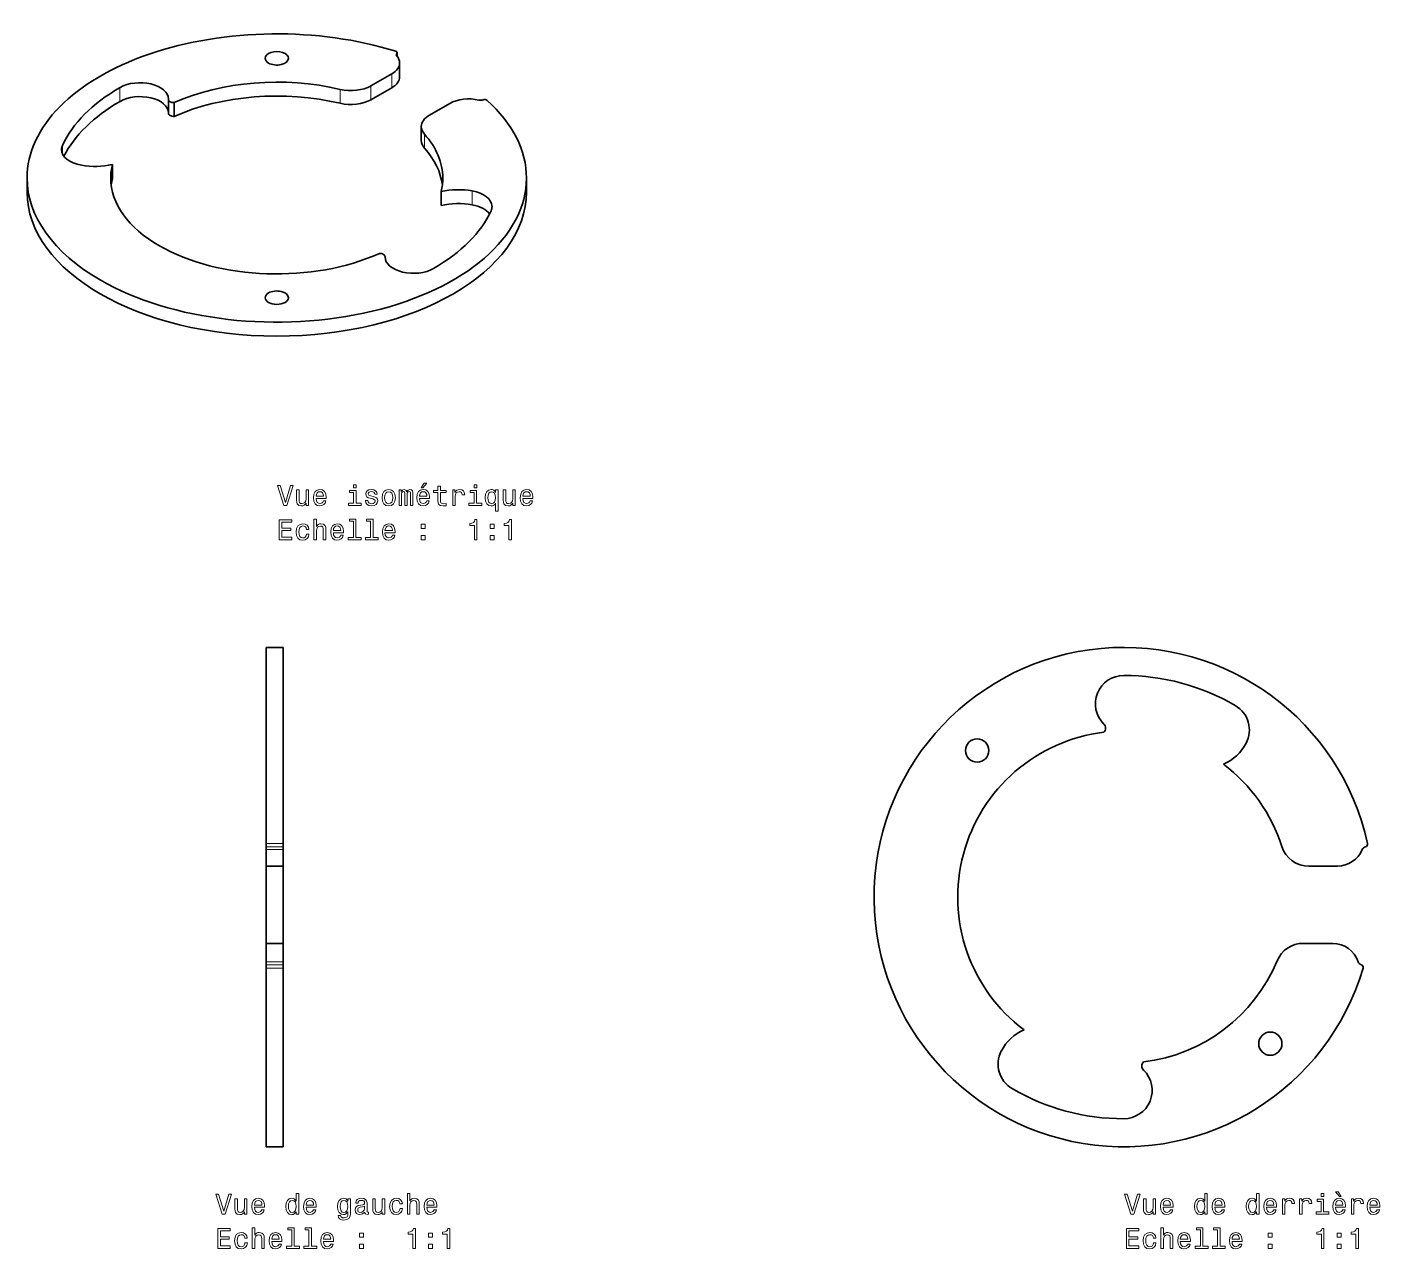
# Model space of a CAD drawing. Extents: x 503 to 938, y 320 to 574.
# Drawn here: x 700 to 938.4, y 358.5 to 573.8 of the extents above; entities that cross this region are included whole.
import ezdxf

# ---------------------------------------------------------------- set-up
doc = ezdxf.new("R2010")
doc.units = 0

msp = doc.modelspace()

# ---------------------------------------------------------------- linework, layer by layer
at = {"color": 7, "lineweight": 13, "ltscale": 0.011331}
msp.add_line((765.12, 569.15), (765.12, 568.7), dxfattribs=at)
at = {"color": 7, "lineweight": 35, "ltscale": 0.016797}
msp.add_line((765.19, 569.29), (765.19, 568.62), dxfattribs=at)
at = {"color": 7, "lineweight": 35, "ltscale": 0.061237}
for p, q in [((765.62, 565.04), (765.62, 567.49)), ((715, 549.6), (715, 547.15)), ((699.97, 544.76), (699.97, 547.21)), ((787.97, 544.76), (787.97, 547.21)), ((772.93, 544.82), (772.93, 542.37))]:
    msp.add_line(p, q, dxfattribs=at)
at = {"color": 7, "lineweight": 35, "ltscale": 0.105804}
for p, q in [((764.24, 565.57), (760.57, 563.45)), ((764.24, 563.12), (760.57, 561))]:
    msp.add_line(p, q, dxfattribs=at)
at = {"color": 7, "lineweight": 13, "ltscale": 0.061238}
for p, q in [((764.24, 565.57), (764.24, 563.12)), ((760.57, 563.45), (760.57, 561)), ((769.98, 552.49), (769.98, 554.94))]:
    msp.add_line(p, q, dxfattribs=at)
at = {"color": 7, "lineweight": 13, "ltscale": 0.061237}
for p, q in [((716.34, 560.71), (716.34, 563.16)), ((755.13, 562.83), (755.13, 560.38)), ((778.4, 542.5), (778.4, 544.95))]:
    msp.add_line(p, q, dxfattribs=at)
at = {"color": 7, "lineweight": 35, "ltscale": 0.061238}
for p, q in [((724.88, 561.07), (724.88, 558.63)), ((725.89, 560.5), (725.89, 558.05)), ((769.43, 553.82), (769.43, 556.27))]:
    msp.add_line(p, q, dxfattribs=at)
at = {"color": 7, "lineweight": 35, "ltscale": 0.102586}
msp.add_line((774.45, 560.36), (770.89, 558.31), dxfattribs=at)
at = {"color": 7, "lineweight": 13, "ltscale": 0.03683}
msp.add_line((706.2, 551.49), (706.2, 552.97), dxfattribs=at)
at = {"color": 7, "lineweight": 35, "ltscale": 0.001775}
msp.add_line((763.05, 533.35), (763.05, 533.28), dxfattribs=at)
at = {"color": 7, "lineweight": 13, "ltscale": 0.001518}
msp.add_line((763.05, 533.34), (763.05, 533.28), dxfattribs=at)
at = {"color": 7, "lineweight": 35}
for p, q in [((742.11, 429.95), (742.11, 464.5)), ((745.11, 429.95), (745.11, 464.5)), ((742.11, 376.5), (742.11, 407.97)), ((745.11, 376.5), (745.11, 407.97))]:
    msp.add_line(p, q, dxfattribs=at)
at = {"color": 7, "lineweight": 35, "ltscale": 0.075}
for p, q in [((742.11, 464.5), (745.11, 464.5)), ((745.11, 425.95), (742.11, 425.95)), ((745.11, 412.35), (742.11, 412.35)), ((742.11, 376.5), (745.11, 376.5))]:
    msp.add_line(p, q, dxfattribs=at)
at = {"color": 7, "lineweight": 13, "ltscale": 0.075}
for p, q in [((745.11, 429.95), (742.11, 429.95)), ((745.11, 429.35), (742.11, 429.35)), ((745.11, 428.87), (742.11, 428.87)), ((745.11, 409.11), (742.11, 409.11)), ((745.11, 408.59), (742.11, 408.59)), ((745.11, 407.97), (742.11, 407.97))]:
    msp.add_line(p, q, dxfattribs=at)
at = {"color": 7, "lineweight": 35, "ltscale": 0.014931}
for p, q in [((742.11, 429.35), (742.11, 429.95)), ((745.11, 429.35), (745.11, 429.95))]:
    msp.add_line(p, q, dxfattribs=at)
at = {"color": 7, "lineweight": 35, "ltscale": 0.012016}
for p, q in [((742.11, 428.87), (742.11, 429.35)), ((745.11, 428.87), (745.11, 429.35))]:
    msp.add_line(p, q, dxfattribs=at)
at = {"color": 7, "lineweight": 35, "ltscale": 0.072968}
for p, q in [((742.11, 425.95), (742.11, 428.87)), ((745.11, 425.95), (745.11, 428.87))]:
    msp.add_line(p, q, dxfattribs=at)
at = {"color": 7, "lineweight": 35, "ltscale": 0.196608}
msp.add_line((742.11, 420.5), (742.11, 428.36), dxfattribs=at)
at = {"color": 7, "lineweight": 35, "ltscale": 0.136268}
msp.add_line((745.11, 420.5), (745.11, 425.95), dxfattribs=at)
at = {"color": 7, "lineweight": 35, "ltscale": 0.125642}
msp.add_line((930.88, 425.95), (925.85, 425.95), dxfattribs=at)
at = {"color": 7, "lineweight": 35, "ltscale": 0.203751}
msp.add_line((742.11, 412.35), (742.11, 420.5), dxfattribs=at)
at = {"color": 7, "lineweight": 35, "ltscale": 0.203749}
msp.add_line((745.11, 412.35), (745.11, 420.5), dxfattribs=at)
at = {"color": 7, "lineweight": 35, "ltscale": 0.080959}
for p, q in [((742.11, 409.11), (742.11, 412.35)), ((745.11, 409.11), (745.11, 412.35))]:
    msp.add_line(p, q, dxfattribs=at)
at = {"color": 7, "lineweight": 35, "ltscale": 0.129584}
msp.add_line((930.04, 412.35), (924.86, 412.35), dxfattribs=at)
at = {"color": 7, "lineweight": 35, "ltscale": 0.013034}
for p, q in [((742.11, 408.59), (742.11, 409.11)), ((745.11, 408.59), (745.11, 409.11))]:
    msp.add_line(p, q, dxfattribs=at)
at = {"color": 7, "lineweight": 35, "ltscale": 0.015594}
for p, q in [((742.11, 407.97), (742.11, 408.59)), ((745.11, 407.97), (745.11, 408.59))]:
    msp.add_line(p, q, dxfattribs=at)
at = {"color": 7, "lineweight": 35, "ltscale": 0.132684}
msp.add_line((742.11, 381.44), (742.11, 386.74), dxfattribs=at)
at = {"color": 7, "lineweight": 13}
for points in [[(746.36, 493.03), (745.48, 490.05), (744.58, 493.03), (744.1, 493.03), (745.23, 489.53), (745.74, 489.53), (746.84, 493.03)], [(749.56, 492.24), (749.12, 492.24), (749.12, 490.67), (749.07, 490.31), (748.92, 490.05), (748.7, 489.89), (748.4, 489.83), (748.16, 489.88), (748.01, 490), (747.92, 490.2), (747.9, 490.5), (747.9, 492.24), (747.46, 492.24), (747.46, 490.46), (747.48, 490.1), (747.57, 489.8), (747.86, 489.53), (748.33, 489.43), (748.59, 489.47), (748.8, 489.56), (748.99, 489.71), (749.14, 489.94), (749.14, 489.53), (749.56, 489.53)], [(750.9, 490.75), (752.68, 490.75), (752.68, 490.96), (752.6, 491.54), (752.38, 491.97), (752.02, 492.24), (751.56, 492.33), (751.1, 492.23), (750.74, 491.95), (750.52, 491.49), (750.44, 490.88), (750.51, 490.26), (750.74, 489.81), (751.09, 489.53), (751.54, 489.43), (751.93, 489.5), (752.26, 489.67), (752.49, 489.94), (752.63, 490.3), (752.19, 490.3), (752.1, 490.1), (751.97, 489.95), (751.6, 489.83), (751.31, 489.89), (751.09, 490.06), (750.95, 490.35), (750.9, 490.74)], [(750.9, 491.13), (750.96, 491.47), (751.09, 491.73), (751.3, 491.89), (751.57, 491.94), (751.84, 491.89), (752.04, 491.73), (752.17, 491.47), (752.22, 491.13)], [(757.94, 489.9), (757.94, 492.14), (756.8, 492.14), (756.8, 491.77), (757.5, 491.77), (757.5, 489.9), (756.59, 489.9), (756.59, 489.53), (758.86, 489.53), (758.86, 489.9)], [(757.96, 493.15), (757.49, 493.15), (757.49, 492.64), (757.96, 492.64)], [(760.95, 491.11), (760.52, 491.21), (760.2, 491.32), (760.09, 491.56), (760.12, 491.73), (760.23, 491.85), (760.4, 491.92), (760.65, 491.95), (760.89, 491.92), (761.07, 491.83), (761.19, 491.7), (761.24, 491.51), (761.68, 491.51), (761.68, 491.52), (761.6, 491.85), (761.39, 492.11), (761.07, 492.27), (760.65, 492.33), (760.22, 492.27), (759.91, 492.1), (759.71, 491.86), (759.65, 491.54), (759.7, 491.24), (759.84, 491.03), (760.07, 490.88), (760.41, 490.77), (760.9, 490.65), (761.2, 490.53), (761.28, 490.42), (761.31, 490.27), (761.27, 490.09), (761.15, 489.95), (760.95, 489.86), (760.69, 489.82), (760.41, 489.86), (760.21, 489.96), (760.07, 490.13), (760.02, 490.37), (759.59, 490.37), (759.66, 489.97), (759.87, 489.67), (760.19, 489.5), (760.65, 489.43), (761.12, 489.5), (761.47, 489.67), (761.68, 489.96), (761.76, 490.32), (761.7, 490.64), (761.55, 490.86), (761.29, 491)], [(762.52, 490.88), (762.61, 490.26), (762.84, 489.81), (763.21, 489.53), (763.7, 489.43), (764.19, 489.53), (764.56, 489.8), (764.79, 490.26), (764.87, 490.88), (764.79, 491.49), (764.56, 491.95), (764.19, 492.23), (763.7, 492.33), (763.21, 492.23), (762.84, 491.95), (762.61, 491.49)], [(762.98, 490.88), (763.02, 491.34), (763.17, 491.67), (763.39, 491.87), (763.7, 491.94), (764, 491.87), (764.23, 491.67), (764.37, 491.34), (764.42, 490.88), (764.37, 490.42), (764.23, 490.09), (764, 489.89), (763.7, 489.82), (763.39, 489.89), (763.17, 490.09), (763.02, 490.42)], [(765.52, 489.53), (765.92, 489.53), (765.92, 491.34), (765.95, 491.61), (766.02, 491.81), (766.14, 491.92), (766.29, 491.97), (766.41, 491.93), (766.49, 491.83), (766.53, 491.66), (766.55, 491.43), (766.55, 489.53), (766.93, 489.53), (766.93, 491.34), (766.96, 491.61), (767.03, 491.8), (767.15, 491.92), (767.31, 491.97), (767.43, 491.93), (767.51, 491.83), (767.56, 491.43), (767.56, 489.53), (767.97, 489.53), (767.97, 491.4), (767.94, 491.79), (767.86, 492.08), (767.7, 492.27), (767.44, 492.33), (767.13, 492.23), (766.89, 491.94), (766.71, 492.23), (766.39, 492.33), (766.11, 492.23), (765.91, 491.95), (765.91, 492.24), (765.52, 492.24)], [(769.12, 490.75), (770.89, 490.75), (770.9, 490.96), (770.82, 491.54), (770.59, 491.97), (770.24, 492.24), (769.77, 492.33), (769.31, 492.23), (768.96, 491.95), (768.73, 491.49), (768.65, 490.88), (768.73, 490.26), (768.95, 489.81), (769.3, 489.53), (769.76, 489.43), (770.15, 489.5), (770.47, 489.67), (770.71, 489.94), (770.85, 490.3), (770.41, 490.3), (770.32, 490.1), (770.19, 489.95), (769.81, 489.83), (769.52, 489.89), (769.31, 490.06), (769.17, 490.35), (769.12, 490.74)], [(769.12, 491.13), (769.17, 491.47), (769.31, 491.73), (769.51, 491.89), (769.79, 491.94), (770.05, 491.89), (770.26, 491.73), (770.39, 491.47), (770.43, 491.13)], [(769.42, 492.6), (769.72, 492.6), (770.42, 493.46), (769.93, 493.46)], [(772.36, 491.77), (772.36, 490.41), (772.39, 489.97), (772.53, 489.67), (772.81, 489.49), (773.29, 489.43), (773.82, 489.46), (773.82, 489.84), (773.43, 489.81), (773.09, 489.85), (772.9, 489.98), (772.82, 490.19), (772.8, 490.49), (772.8, 491.77), (773.82, 491.77), (773.82, 492.14), (772.8, 492.14), (772.8, 492.94), (772.36, 492.94), (772.36, 492.14), (771.59, 492.14), (771.59, 491.77)], [(774.97, 489.53), (775.41, 489.53), (775.41, 491.08), (775.46, 491.45), (775.59, 491.72), (775.81, 491.88), (776.11, 491.93), (776.33, 491.9), (776.5, 491.8), (776.6, 491.63), (776.64, 491.39), (777.08, 491.39), (777.02, 491.8), (776.86, 492.09), (776.58, 492.27), (776.2, 492.33), (775.94, 492.29), (775.72, 492.19), (775.53, 492.02), (775.37, 491.79), (775.37, 492.24), (774.97, 492.24)], [(779.19, 489.9), (779.19, 492.14), (778.05, 492.14), (778.05, 491.77), (778.75, 491.77), (778.75, 489.9), (777.84, 489.9), (777.84, 489.53), (780.11, 489.53), (780.11, 489.9)], [(779.21, 493.15), (778.74, 493.15), (778.74, 492.64), (779.21, 492.64)], [(782.54, 491.82), (782.38, 492.04), (782.2, 492.21), (782, 492.3), (781.76, 492.33), (781.33, 492.23), (781, 491.95), (780.78, 491.49), (780.71, 490.88), (780.78, 490.27), (781, 489.81), (781.33, 489.53), (781.76, 489.43), (782, 489.46), (782.2, 489.55), (782.37, 489.7), (782.54, 489.94), (782.54, 488.48), (782.98, 488.48), (782.98, 492.24), (782.54, 492.24)], [(781.16, 490.88), (781.2, 491.33), (781.35, 491.66), (781.56, 491.86), (781.84, 491.93), (782.13, 491.86), (782.35, 491.67), (782.48, 491.34), (782.53, 490.88), (782.48, 490.42), (782.35, 490.1), (782.13, 489.9), (781.84, 489.83), (781.56, 489.9), (781.35, 490.1), (781.2, 490.43)], [(786, 492.24), (785.55, 492.24), (785.55, 490.67), (785.5, 490.31), (785.36, 490.05), (785.13, 489.89), (784.83, 489.83), (784.59, 489.88), (784.44, 490), (784.36, 490.2), (784.34, 490.5), (784.34, 492.24), (783.89, 492.24), (783.89, 490.46), (783.91, 490.1), (784, 489.8), (784.3, 489.53), (784.77, 489.43), (785.02, 489.47), (785.23, 489.56), (785.42, 489.71), (785.57, 489.94), (785.57, 489.53), (786, 489.53)], [(787.33, 490.75), (789.11, 490.75), (789.11, 490.96), (789.03, 491.54), (788.81, 491.97), (788.46, 492.24), (787.99, 492.33), (787.53, 492.23), (787.18, 491.95), (786.95, 491.49), (786.87, 490.88), (786.94, 490.26), (787.17, 489.81), (787.52, 489.53), (787.97, 489.43), (788.37, 489.5), (788.69, 489.67), (788.93, 489.94), (789.06, 490.3), (788.62, 490.3), (788.53, 490.1), (788.4, 489.95), (788.03, 489.83), (787.74, 489.89), (787.52, 490.06), (787.38, 490.35), (787.33, 490.74)], [(787.33, 491.13), (787.39, 491.47), (787.52, 491.73), (787.73, 491.89), (788, 491.94), (788.27, 491.89), (788.48, 491.73), (788.6, 491.47), (788.65, 491.13)], [(744.42, 483.48), (746.64, 483.48), (746.64, 483.9), (744.89, 483.9), (744.89, 485.09), (746.45, 485.09), (746.45, 485.51), (744.89, 485.51), (744.89, 486.56), (746.6, 486.56), (746.6, 486.98), (744.42, 486.98)], [(750.51, 483.48), (750.96, 483.48), (750.96, 485.04), (751, 485.4), (751.15, 485.66), (751.37, 485.83), (751.68, 485.89), (751.92, 485.84), (752.07, 485.7), (752.15, 485.47), (752.17, 485.17), (752.17, 483.48), (752.61, 483.48), (752.61, 485.26), (752.59, 485.62), (752.5, 485.92), (752.21, 486.19), (751.74, 486.28), (751.49, 486.25), (751.27, 486.15), (751.09, 486), (750.96, 485.8), (750.96, 487.1), (750.51, 487.1)], [(757.47, 486.73), (757.47, 483.85), (756.55, 483.85), (756.55, 483.48), (758.82, 483.48), (758.82, 483.85), (757.91, 483.85), (757.91, 487.1), (756.77, 487.1), (756.77, 486.73)], [(760.5, 486.73), (760.5, 483.85), (759.59, 483.85), (759.59, 483.48), (761.85, 483.48), (761.85, 483.85), (760.95, 483.85), (760.95, 487.1), (759.81, 487.1), (759.81, 486.73)], [(778.79, 483.48), (779.25, 483.48), (779.25, 487.01), (778.9, 487.01), (778.81, 486.7), (778.63, 486.49), (778.36, 486.37), (777.97, 486.33), (777.97, 485.97), (778.79, 485.97)], [(784.86, 483.48), (785.32, 483.48), (785.32, 487.01), (784.98, 487.01), (784.89, 486.7), (784.7, 486.49), (784.43, 486.37), (784.04, 486.33), (784.04, 485.97), (784.86, 485.97)], [(749.2, 485.29), (749.64, 485.29), (749.55, 485.69), (749.33, 486.01), (748.99, 486.21), (748.55, 486.28), (748.07, 486.18), (747.7, 485.9), (747.47, 485.44), (747.39, 484.83), (747.47, 484.22), (747.69, 483.76), (748.05, 483.48), (748.54, 483.38), (748.97, 483.46), (749.31, 483.67), (749.54, 484), (749.64, 484.45), (749.22, 484.45), (749.14, 484.17), (749, 483.95), (748.8, 483.82), (748.55, 483.78), (748.25, 483.85), (748.03, 484.05), (747.89, 484.38), (747.84, 484.84), (747.89, 485.3), (748.03, 485.62), (748.26, 485.83), (748.55, 485.9), (748.82, 485.85), (749.01, 485.73), (749.14, 485.54)], [(753.94, 484.71), (755.71, 484.71), (755.72, 484.91), (755.64, 485.49), (755.41, 485.93), (755.06, 486.19), (754.59, 486.28), (754.13, 486.18), (753.78, 485.9), (753.55, 485.44), (753.47, 484.84), (753.55, 484.22), (753.77, 483.76), (754.12, 483.48), (754.58, 483.38), (754.97, 483.45), (755.29, 483.62), (755.53, 483.89), (755.67, 484.26), (755.23, 484.26), (755.14, 484.06), (755.01, 483.9), (754.63, 483.78), (754.34, 483.84), (754.13, 484.02), (753.99, 484.3), (753.94, 484.69)], [(753.94, 485.08), (753.99, 485.43), (754.13, 485.68), (754.33, 485.84), (754.61, 485.9), (754.87, 485.84), (755.08, 485.68), (755.21, 485.43), (755.25, 485.08)], [(763.04, 484.71), (764.82, 484.71), (764.82, 484.91), (764.74, 485.49), (764.52, 485.93), (764.17, 486.19), (763.7, 486.28), (763.24, 486.18), (762.89, 485.9), (762.66, 485.44), (762.58, 484.84), (762.66, 484.22), (762.88, 483.76), (763.23, 483.48), (763.68, 483.38), (764.08, 483.45), (764.4, 483.62), (764.64, 483.89), (764.77, 484.26), (764.34, 484.26), (764.24, 484.06), (764.11, 483.9), (763.74, 483.78), (763.45, 483.84), (763.24, 484.02), (763.09, 484.3), (763.04, 484.69)], [(763.04, 485.08), (763.1, 485.43), (763.24, 485.68), (763.44, 485.84), (763.71, 485.9), (763.98, 485.84), (764.19, 485.68), (764.31, 485.43), (764.36, 485.08)], [(769.42, 485.44), (770.12, 485.44), (770.12, 486.19), (769.42, 486.19)], [(769.42, 483.48), (770.12, 483.48), (770.12, 484.23), (769.42, 484.23)], [(781.57, 485.44), (782.26, 485.44), (782.26, 486.19), (781.57, 486.19)], [(781.57, 483.48), (782.26, 483.48), (782.26, 484.23), (781.57, 484.23)], [(735.5, 368.15), (734.62, 365.17), (733.72, 368.15), (733.24, 368.15), (734.37, 364.64), (734.88, 364.64), (735.98, 368.15)], [(738.7, 367.35), (738.26, 367.35), (738.26, 365.79), (738.21, 365.43), (738.06, 365.16), (737.84, 365), (737.54, 364.95), (737.3, 364.99), (737.15, 365.11), (737.07, 365.32), (737.05, 365.61), (737.05, 367.35), (736.6, 367.35), (736.6, 365.57), (736.62, 365.21), (736.71, 364.92), (737.01, 364.64), (737.47, 364.55), (737.73, 364.58), (737.94, 364.67), (738.13, 364.83), (738.28, 365.06), (738.28, 364.64), (738.7, 364.64)], [(740.04, 365.87), (741.82, 365.87), (741.82, 366.08), (741.74, 366.66), (741.52, 367.09), (741.17, 367.35), (740.7, 367.45), (740.24, 367.35), (739.88, 367.06), (739.66, 366.61), (739.58, 366), (739.65, 365.38), (739.88, 364.93), (740.23, 364.64), (740.68, 364.55), (741.08, 364.61), (741.4, 364.78), (741.63, 365.06), (741.77, 365.42), (741.33, 365.42), (741.24, 365.22), (741.11, 365.07), (740.74, 364.95), (740.45, 365), (740.23, 365.18), (740.09, 365.47), (740.04, 365.85)], [(747.39, 365.06), (747.39, 364.64), (747.83, 364.64), (747.83, 368.26), (747.39, 368.26), (747.39, 366.94), (747.06, 367.32), (746.85, 367.41), (746.61, 367.45), (746.18, 367.35), (745.85, 367.06), (745.63, 366.61), (745.56, 366), (745.63, 365.39), (745.85, 364.93), (746.18, 364.64), (746.61, 364.55), (746.85, 364.58), (747.06, 364.67)], [(749.15, 365.87), (750.92, 365.87), (750.93, 366.08), (750.85, 366.66), (750.63, 367.09), (750.27, 367.35), (749.8, 367.45), (749.35, 367.35), (748.99, 367.06), (748.77, 366.61), (748.69, 366), (748.76, 365.38), (748.99, 364.93), (749.34, 364.64), (749.79, 364.55), (750.18, 364.61), (750.51, 364.78), (750.74, 365.06), (750.88, 365.42), (750.44, 365.42), (750.35, 365.22), (750.22, 365.07), (749.85, 364.95), (749.56, 365), (749.34, 365.18), (749.2, 365.47), (749.15, 365.85)], [(756.94, 364.76), (756.94, 367.35), (756.52, 367.35), (756.52, 366.91), (756.17, 367.31), (755.96, 367.41), (755.72, 367.45), (755.29, 367.35), (754.96, 367.06), (754.74, 366.61), (754.67, 366), (754.74, 365.38), (754.96, 364.93), (755.29, 364.64), (755.72, 364.55), (755.96, 364.58), (756.16, 364.67), (756.52, 365.06), (756.52, 364.67), (756.48, 364.37), (756.37, 364.15), (756.15, 364.03), (755.84, 363.98), (755.56, 364.01), (755.36, 364.09), (755.25, 364.22), (755.21, 364.4), (754.78, 364.4), (754.78, 364.38), (754.85, 364.05), (755.05, 363.81), (755.37, 363.65), (755.81, 363.6), (756.34, 363.68), (756.68, 363.89), (756.88, 364.26)], [(759.48, 365), (759.48, 364.98), (759.5, 364.81), (759.58, 364.69), (759.9, 364.59), (760.14, 364.63), (760.14, 364.98), (760.04, 364.96), (759.9, 365.03), (759.87, 365.23), (759.87, 366.63), (759.81, 366.99), (759.63, 367.24), (759.33, 367.39), (758.89, 367.45), (758.47, 367.39), (758.16, 367.22), (757.96, 366.95), (757.89, 366.6), (757.89, 366.56), (758.29, 366.56), (758.33, 366.78), (758.44, 366.93), (758.62, 367.02), (758.88, 367.05), (759.12, 367.03), (759.3, 366.95), (759.41, 366.82), (759.44, 366.64), (759.42, 366.43), (759.34, 366.32), (759.14, 366.27), (758.76, 366.23), (758.33, 366.14), (758.02, 365.98), (757.84, 365.73), (757.78, 365.35), (757.83, 365.02), (757.99, 364.77), (758.24, 364.62), (758.59, 364.56), (759.06, 364.67)], [(762.99, 367.35), (762.55, 367.35), (762.55, 365.79), (762.5, 365.43), (762.35, 365.16), (762.13, 365), (761.83, 364.95), (761.59, 364.99), (761.44, 365.11), (761.35, 365.32), (761.33, 365.61), (761.33, 367.35), (760.89, 367.35), (760.89, 365.57), (760.91, 365.21), (761, 364.92), (761.29, 364.64), (761.76, 364.55), (762.01, 364.58), (762.23, 364.67), (762.42, 364.83), (762.57, 365.06), (762.57, 364.64), (762.99, 364.64)], [(765.67, 366.45), (766.1, 366.45), (766.01, 366.86), (765.8, 367.18), (765.46, 367.37), (765.02, 367.45), (764.54, 367.35), (764.17, 367.06), (763.94, 366.61), (763.86, 365.99), (763.93, 365.38), (764.16, 364.93), (764.52, 364.64), (765.01, 364.55), (765.44, 364.62), (765.78, 364.84), (766.01, 365.17), (766.11, 365.61), (765.69, 365.61), (765.61, 365.33), (765.47, 365.12), (765.27, 364.99), (765.02, 364.95), (764.71, 365.01), (764.49, 365.21), (764.35, 365.54), (764.31, 366.01), (764.35, 366.46), (764.5, 366.79), (764.72, 366.99), (765.02, 367.06), (765.28, 367.01), (765.48, 366.9), (765.61, 366.71)], [(766.98, 364.64), (767.42, 364.64), (767.42, 366.21), (767.47, 366.56), (767.61, 366.83), (767.84, 366.99), (768.14, 367.05), (768.38, 367), (768.54, 366.86), (768.61, 366.64), (768.64, 366.33), (768.64, 364.64), (769.08, 364.64), (769.08, 366.42), (769.06, 366.78), (768.97, 367.08), (768.67, 367.35), (768.21, 367.45), (767.96, 367.41), (767.74, 367.32), (767.56, 367.16), (767.42, 366.96), (767.42, 368.26), (766.98, 368.26)], [(770.4, 365.87), (772.18, 365.87), (772.18, 366.08), (772.1, 366.66), (771.88, 367.09), (771.53, 367.35), (771.06, 367.45), (770.6, 367.35), (770.25, 367.06), (770.02, 366.61), (769.94, 366), (770.01, 365.38), (770.24, 364.93), (770.59, 364.64), (771.04, 364.55), (771.44, 364.61), (771.76, 364.78), (772, 365.06), (772.13, 365.42), (771.69, 365.42), (771.6, 365.22), (771.47, 365.07), (771.1, 364.95), (770.81, 365), (770.59, 365.18), (770.45, 365.47), (770.4, 365.85)], [(895.62, 368.15), (894.74, 365.17), (893.84, 368.15), (893.36, 368.15), (894.49, 364.64), (894.99, 364.64), (896.1, 368.15)], [(898.82, 367.35), (898.38, 367.35), (898.38, 365.79), (898.32, 365.43), (898.18, 365.16), (897.95, 365), (897.65, 364.95), (897.42, 364.99), (897.27, 365.11), (897.18, 365.32), (897.16, 365.61), (897.16, 367.35), (896.72, 367.35), (896.72, 365.57), (896.73, 365.21), (896.83, 364.92), (897.12, 364.64), (897.59, 364.55), (897.84, 364.58), (898.06, 364.67), (898.24, 364.83), (898.4, 365.06), (898.4, 364.64), (898.82, 364.64)], [(900.16, 365.87), (901.93, 365.87), (901.94, 366.08), (901.85, 366.66), (901.63, 367.09), (901.28, 367.35), (900.81, 367.45), (900.35, 367.35), (900, 367.06), (899.77, 366.61), (899.69, 366), (899.77, 365.38), (899.99, 364.93), (900.34, 364.64), (900.8, 364.55), (901.19, 364.61), (901.51, 364.78), (901.75, 365.06), (901.89, 365.42), (901.45, 365.42), (901.36, 365.22), (901.22, 365.07), (900.85, 364.95), (900.56, 365), (900.35, 365.18), (900.21, 365.47), (900.16, 365.85)], [(907.5, 365.06), (907.5, 364.64), (907.95, 364.64), (907.95, 368.26), (907.51, 368.26), (907.51, 366.94), (907.17, 367.32), (906.96, 367.41), (906.73, 367.45), (906.3, 367.35), (905.97, 367.06), (905.75, 366.61), (905.67, 366), (905.75, 365.39), (905.97, 364.93), (906.3, 364.64), (906.73, 364.55), (906.96, 364.58), (907.18, 364.67)], [(909.26, 365.87), (911.04, 365.87), (911.04, 366.08), (910.96, 366.66), (910.74, 367.09), (910.39, 367.35), (909.92, 367.45), (909.46, 367.35), (909.11, 367.06), (908.88, 366.61), (908.8, 366), (908.88, 365.38), (909.1, 364.93), (909.45, 364.64), (909.9, 364.55), (910.3, 364.61), (910.62, 364.78), (910.86, 365.06), (910.99, 365.42), (910.55, 365.42), (910.46, 365.22), (910.33, 365.07), (909.96, 364.95), (909.67, 365), (909.45, 365.18), (909.31, 365.47), (909.26, 365.85)], [(916.61, 365.06), (916.61, 364.64), (917.06, 364.64), (917.06, 368.26), (916.62, 368.26), (916.62, 366.94), (916.28, 367.32), (916.07, 367.41), (915.83, 367.45), (915.41, 367.35), (915.07, 367.06), (914.86, 366.61), (914.78, 366), (914.86, 365.39), (915.07, 364.93), (915.41, 364.64), (915.83, 364.55), (916.07, 364.58), (916.28, 364.67)], [(918.37, 365.87), (920.15, 365.87), (920.15, 366.08), (920.07, 366.66), (919.85, 367.09), (919.5, 367.35), (919.03, 367.45), (918.57, 367.35), (918.22, 367.06), (917.99, 366.61), (917.91, 366), (917.98, 365.38), (918.21, 364.93), (918.56, 364.64), (919.01, 364.55), (919.41, 364.61), (919.73, 364.78), (919.97, 365.06), (920.1, 365.42), (919.66, 365.42), (919.57, 365.22), (919.44, 365.07), (919.07, 364.95), (918.78, 365), (918.56, 365.18), (918.42, 365.47), (918.37, 365.85)], [(921.19, 364.64), (921.63, 364.64), (921.63, 366.19), (921.67, 366.56), (921.81, 366.83), (922.03, 366.99), (922.33, 367.05), (922.55, 367.01), (922.72, 366.91), (922.82, 366.74), (922.85, 366.51), (923.3, 366.51), (923.24, 366.92), (923.08, 367.21), (922.8, 367.39), (922.42, 367.45), (922.16, 367.41), (921.94, 367.31), (921.75, 367.13), (921.59, 366.9), (921.59, 367.35), (921.19, 367.35)], [(924.22, 364.64), (924.67, 364.64), (924.67, 366.19), (924.71, 366.56), (924.85, 366.83), (925.07, 366.99), (925.37, 367.05), (925.59, 367.01), (925.75, 366.91), (925.86, 366.74), (925.89, 366.51), (926.34, 366.51), (926.28, 366.92), (926.11, 367.21), (925.84, 367.39), (925.46, 367.45), (925.2, 367.41), (924.98, 367.31), (924.78, 367.13), (924.62, 366.9), (924.62, 367.35), (924.22, 367.35)], [(928.45, 365.02), (928.45, 367.26), (927.31, 367.26), (927.31, 366.88), (928, 366.88), (928, 365.02), (927.1, 365.02), (927.1, 364.64), (929.37, 364.64), (929.37, 365.02)], [(928.46, 368.26), (927.99, 368.26), (927.99, 367.76), (928.46, 367.76)], [(930.52, 365.87), (932.29, 365.87), (932.3, 366.08), (932.22, 366.66), (931.99, 367.09), (931.64, 367.35), (931.17, 367.45), (930.71, 367.35), (930.36, 367.06), (930.13, 366.61), (930.05, 366), (930.13, 365.38), (930.35, 364.93), (930.7, 364.64), (931.16, 364.55), (931.55, 364.61), (931.87, 364.78), (932.11, 365.06), (932.25, 365.42), (931.81, 365.42), (931.72, 365.22), (931.58, 365.07), (931.21, 364.95), (930.92, 365), (930.71, 365.18), (930.57, 365.47), (930.52, 365.85)], [(931.53, 367.72), (931.02, 368.58), (930.53, 368.58), (931.23, 367.72)], [(933.33, 364.64), (933.77, 364.64), (933.77, 366.19), (933.82, 366.56), (933.95, 366.83), (934.18, 366.99), (934.47, 367.05), (934.7, 367.01), (934.86, 366.91), (934.96, 366.74), (935, 366.51), (935.45, 366.51), (935.39, 366.92), (935.22, 367.21), (934.94, 367.39), (934.57, 367.45), (934.31, 367.41), (934.09, 367.31), (933.89, 367.13), (933.73, 366.9), (933.73, 367.35), (933.33, 367.35)], [(936.59, 365.87), (938.36, 365.87), (938.37, 366.08), (938.29, 366.66), (938.07, 367.09), (937.71, 367.35), (937.24, 367.45), (936.78, 367.35), (936.43, 367.06), (936.2, 366.61), (936.12, 366), (936.2, 365.38), (936.43, 364.93), (936.77, 364.64), (937.23, 364.55), (937.62, 364.61), (937.94, 364.78), (938.18, 365.06), (938.32, 365.42), (937.88, 365.42), (937.79, 365.22), (937.66, 365.07), (937.28, 364.95), (937, 365), (936.78, 365.18), (936.64, 365.47), (936.59, 365.85)], [(740.04, 366.24), (740.1, 366.59), (740.23, 366.85), (740.44, 367), (740.71, 367.06), (740.98, 367), (741.19, 366.85), (741.31, 366.59), (741.36, 366.24)], [(746.69, 367.05), (746.98, 366.98), (747.2, 366.78), (747.33, 366.45), (747.38, 366), (747.33, 365.54), (747.2, 365.21), (746.98, 365.01), (746.69, 364.95), (746.41, 365.01), (746.2, 365.21), (746.06, 365.55), (746.01, 366), (746.06, 366.45), (746.2, 366.78), (746.41, 366.98)], [(749.15, 366.24), (749.2, 366.59), (749.34, 366.85), (749.55, 367), (749.82, 367.06), (750.09, 367), (750.29, 366.85), (750.42, 366.59), (750.47, 366.24)], [(755.13, 366), (755.17, 366.45), (755.31, 366.78), (755.52, 366.98), (755.8, 367.05), (756.1, 366.98), (756.32, 366.78), (756.46, 366.45), (756.51, 366), (756.46, 365.54), (756.32, 365.21), (756.1, 365.01), (755.8, 364.95), (755.52, 365.01), (755.31, 365.21), (755.17, 365.55)], [(759.43, 365.59), (759.37, 365.33), (759.21, 365.13), (758.96, 365), (758.67, 364.95), (758.47, 364.98), (758.34, 365.06), (758.25, 365.2), (758.23, 365.39), (758.25, 365.57), (758.33, 365.7), (758.65, 365.84), (759.06, 365.9), (759.43, 366.02)], [(770.4, 366.24), (770.46, 366.59), (770.59, 366.85), (770.8, 367), (771.07, 367.06), (771.34, 367), (771.55, 366.85), (771.67, 366.59), (771.72, 366.24)], [(900.16, 366.24), (900.21, 366.59), (900.35, 366.85), (900.55, 367), (900.83, 367.06), (901.09, 367), (901.3, 366.85), (901.43, 366.59), (901.47, 366.24)], [(906.8, 367.05), (907.09, 366.98), (907.32, 366.78), (907.45, 366.45), (907.5, 366), (907.45, 365.54), (907.32, 365.21), (907.09, 365.01), (906.8, 364.95), (906.52, 365.01), (906.31, 365.21), (906.17, 365.55), (906.13, 366), (906.17, 366.45), (906.31, 366.78), (906.52, 366.98)], [(909.26, 366.24), (909.32, 366.59), (909.45, 366.85), (909.66, 367), (909.93, 367.06), (910.2, 367), (910.41, 366.85), (910.53, 366.59), (910.58, 366.24)], [(915.91, 367.05), (916.2, 366.98), (916.42, 366.78), (916.56, 366.45), (916.61, 366), (916.56, 365.54), (916.42, 365.21), (916.2, 365.01), (915.91, 364.95), (915.63, 365.01), (915.42, 365.21), (915.28, 365.55), (915.23, 366), (915.28, 366.45), (915.42, 366.78), (915.63, 366.98)], [(918.37, 366.24), (918.43, 366.59), (918.56, 366.85), (918.77, 367), (919.04, 367.06), (919.31, 367), (919.52, 366.85), (919.64, 366.59), (919.69, 366.24)], [(930.52, 366.24), (930.57, 366.59), (930.71, 366.85), (930.91, 367), (931.19, 367.06), (931.45, 367), (931.66, 366.85), (931.79, 366.59), (931.83, 366.24)], [(936.59, 366.24), (936.64, 366.59), (936.78, 366.85), (936.99, 367), (937.26, 367.06), (937.53, 367), (937.73, 366.85), (937.86, 366.59), (937.9, 366.24)], [(733.57, 358.6), (735.78, 358.6), (735.78, 359.02), (734.03, 359.02), (734.03, 360.21), (735.59, 360.21), (735.59, 360.62), (734.03, 360.62), (734.03, 361.67), (735.74, 361.67), (735.74, 362.1), (733.57, 362.1)], [(738.34, 360.41), (738.78, 360.41), (738.69, 360.81), (738.47, 361.13), (738.13, 361.32), (737.7, 361.4), (737.21, 361.3), (736.84, 361.02), (736.61, 360.56), (736.53, 359.94), (736.61, 359.33), (736.83, 358.88), (737.19, 358.6), (737.68, 358.5), (738.11, 358.58), (738.45, 358.79), (738.68, 359.12), (738.79, 359.56), (738.36, 359.56), (738.29, 359.28), (738.15, 359.07), (737.94, 358.94), (737.7, 358.9), (737.39, 358.96), (737.17, 359.17), (737.03, 359.49), (736.99, 359.96), (737.03, 360.41), (737.17, 360.74), (737.4, 360.94), (737.7, 361.01), (737.96, 360.97), (738.16, 360.85), (738.29, 360.66)], [(739.65, 358.6), (740.1, 358.6), (740.1, 360.16), (740.14, 360.52), (740.29, 360.78), (740.52, 360.94), (740.82, 361), (741.06, 360.95), (741.21, 360.82), (741.29, 360.59), (741.31, 360.29), (741.31, 358.6), (741.76, 358.6), (741.76, 360.38), (741.74, 360.73), (741.65, 361.03), (741.35, 361.3), (740.88, 361.4), (740.63, 361.37), (740.41, 361.27), (740.23, 361.12), (740.1, 360.91), (740.1, 362.22), (739.65, 362.22)], [(743.08, 359.82), (744.85, 359.82), (744.86, 360.03), (744.78, 360.61), (744.55, 361.04), (744.2, 361.3), (743.73, 361.4), (743.27, 361.3), (742.92, 361.02), (742.69, 360.56), (742.61, 359.95), (742.69, 359.33), (742.92, 358.88), (743.26, 358.6), (743.72, 358.5), (744.11, 358.57), (744.43, 358.74), (744.67, 359.01), (744.81, 359.37), (744.37, 359.37), (744.28, 359.17), (744.15, 359.02), (743.77, 358.9), (743.49, 358.95), (743.27, 359.13), (743.13, 359.42), (743.08, 359.81)], [(743.08, 360.2), (743.13, 360.54), (743.27, 360.8), (743.48, 360.96), (743.75, 361.01), (744.02, 360.96), (744.22, 360.8), (744.35, 360.54), (744.39, 360.2)], [(746.61, 361.84), (746.61, 358.97), (745.69, 358.97), (745.69, 358.6), (747.96, 358.6), (747.96, 358.97), (747.05, 358.97), (747.05, 362.22), (745.91, 362.22), (745.91, 361.84)], [(749.64, 361.84), (749.64, 358.97), (748.73, 358.97), (748.73, 358.6), (751, 358.6), (751, 358.97), (750.09, 358.97), (750.09, 362.22), (748.95, 362.22), (748.95, 361.84)], [(752.19, 359.82), (753.96, 359.82), (753.97, 360.03), (753.88, 360.61), (753.66, 361.04), (753.31, 361.3), (752.84, 361.4), (752.38, 361.3), (752.03, 361.02), (751.8, 360.56), (751.72, 359.95), (751.8, 359.33), (752.02, 358.88), (752.37, 358.6), (752.83, 358.5), (753.22, 358.57), (753.54, 358.74), (753.78, 359.01), (753.92, 359.37), (753.48, 359.37), (753.39, 359.17), (753.25, 359.02), (752.88, 358.9), (752.59, 358.95), (752.38, 359.13), (752.24, 359.42), (752.19, 359.81)], [(752.19, 360.2), (752.24, 360.54), (752.38, 360.8), (752.58, 360.96), (752.86, 361.01), (753.12, 360.96), (753.33, 360.8), (753.46, 360.54), (753.5, 360.2)], [(758.57, 360.55), (759.26, 360.55), (759.26, 361.3), (758.57, 361.3)], [(767.93, 358.6), (768.39, 358.6), (768.39, 362.12), (768.05, 362.12), (767.96, 361.81), (767.77, 361.61), (767.5, 361.49), (767.11, 361.45), (767.11, 361.09), (767.93, 361.09)], [(770.71, 360.55), (771.41, 360.55), (771.41, 361.3), (770.71, 361.3)], [(774, 358.6), (774.46, 358.6), (774.46, 362.12), (774.12, 362.12), (774.03, 361.81), (773.85, 361.61), (773.57, 361.49), (773.19, 361.45), (773.19, 361.09), (774, 361.09)], [(893.68, 358.6), (895.9, 358.6), (895.9, 359.02), (894.14, 359.02), (894.14, 360.21), (895.71, 360.21), (895.71, 360.62), (894.14, 360.62), (894.14, 361.67), (895.86, 361.67), (895.86, 362.1), (893.68, 362.1)], [(898.46, 360.41), (898.89, 360.41), (898.8, 360.81), (898.59, 361.13), (898.25, 361.32), (897.81, 361.4), (897.33, 361.3), (896.96, 361.02), (896.73, 360.56), (896.65, 359.94), (896.72, 359.33), (896.95, 358.88), (897.31, 358.6), (897.8, 358.5), (898.23, 358.58), (898.57, 358.79), (898.8, 359.12), (898.9, 359.56), (898.48, 359.56), (898.4, 359.28), (898.26, 359.07), (898.06, 358.94), (897.81, 358.9), (897.5, 358.96), (897.28, 359.17), (897.14, 359.49), (897.1, 359.96), (897.14, 360.41), (897.29, 360.74), (897.51, 360.94), (897.81, 361.01), (898.07, 360.97), (898.27, 360.85), (898.4, 360.66)], [(899.77, 358.6), (900.21, 358.6), (900.21, 360.16), (900.26, 360.52), (900.4, 360.78), (900.63, 360.94), (900.93, 361), (901.17, 360.95), (901.33, 360.82), (901.4, 360.59), (901.43, 360.29), (901.43, 358.6), (901.87, 358.6), (901.87, 360.38), (901.85, 360.73), (901.76, 361.03), (901.46, 361.3), (901, 361.4), (900.75, 361.37), (900.53, 361.27), (900.35, 361.12), (900.21, 360.91), (900.21, 362.22), (899.77, 362.22)], [(903.19, 359.82), (904.97, 359.82), (904.97, 360.03), (904.89, 360.61), (904.67, 361.04), (904.32, 361.3), (903.85, 361.4), (903.39, 361.3), (903.03, 361.02), (902.81, 360.56), (902.73, 359.95), (902.8, 359.33), (903.03, 358.88), (903.38, 358.6), (903.83, 358.5), (904.23, 358.57), (904.55, 358.74), (904.78, 359.01), (904.92, 359.37), (904.48, 359.37), (904.39, 359.17), (904.26, 359.02), (903.89, 358.9), (903.6, 358.95), (903.38, 359.13), (903.24, 359.42), (903.19, 359.81)], [(903.19, 360.2), (903.25, 360.54), (903.38, 360.8), (903.59, 360.96), (903.86, 361.01), (904.13, 360.96), (904.34, 360.8), (904.46, 360.54), (904.51, 360.2)], [(906.72, 361.84), (906.72, 358.97), (905.81, 358.97), (905.81, 358.6), (908.07, 358.6), (908.07, 358.97), (907.17, 358.97), (907.17, 362.22), (906.03, 362.22), (906.03, 361.84)], [(909.76, 361.84), (909.76, 358.97), (908.84, 358.97), (908.84, 358.6), (911.11, 358.6), (911.11, 358.97), (910.2, 358.97), (910.2, 362.22), (909.06, 362.22), (909.06, 361.84)], [(912.3, 359.82), (914.07, 359.82), (914.08, 360.03), (914, 360.61), (913.78, 361.04), (913.42, 361.3), (912.95, 361.4), (912.5, 361.3), (912.14, 361.02), (911.92, 360.56), (911.84, 359.95), (911.91, 359.33), (912.14, 358.88), (912.49, 358.6), (912.94, 358.5), (913.33, 358.57), (913.66, 358.74), (913.89, 359.01), (914.03, 359.37), (913.59, 359.37), (913.5, 359.17), (913.37, 359.02), (913, 358.9), (912.71, 358.95), (912.49, 359.13), (912.35, 359.42), (912.3, 359.81)], [(912.3, 360.2), (912.35, 360.54), (912.49, 360.8), (912.7, 360.96), (912.97, 361.01), (913.24, 360.96), (913.44, 360.8), (913.57, 360.54), (913.62, 360.2)], [(918.68, 360.55), (919.38, 360.55), (919.38, 361.3), (918.68, 361.3)], [(928.04, 358.6), (928.5, 358.6), (928.5, 362.12), (928.16, 362.12), (928.07, 361.81), (927.89, 361.61), (927.61, 361.49), (927.23, 361.45), (927.23, 361.09), (928.04, 361.09)], [(930.82, 360.55), (931.52, 360.55), (931.52, 361.3), (930.82, 361.3)], [(934.12, 358.6), (934.58, 358.6), (934.58, 362.12), (934.23, 362.12), (934.14, 361.81), (933.96, 361.61), (933.68, 361.49), (933.3, 361.45), (933.3, 361.09), (934.12, 361.09)], [(758.57, 358.6), (759.26, 358.6), (759.26, 359.35), (758.57, 359.35)], [(770.71, 358.6), (771.41, 358.6), (771.41, 359.35), (770.71, 359.35)], [(918.68, 358.6), (919.38, 358.6), (919.38, 359.35), (918.68, 359.35)], [(930.82, 358.6), (931.52, 358.6), (931.52, 359.35), (930.82, 359.35)]]:
    msp.add_lwpolyline(points, close=True, dxfattribs=at)
at = {"color": 7, "lineweight": 35}
for centre in [(867.39, 446.33), (919.05, 394.67)]:
    msp.add_circle(centre, 2.05, dxfattribs=at)
for centre, radius, start, end in [((893.22, 420.5), 44, 12.3976, 343.45), ((893.22, 454.56), 5, 90, 225.692), ((893.22, 420.5), 39.06, 59.7838, 90), ((910.36, 449.93), 5, 332.3919, 59.7838), ((889.03, 450.27), 1, 314.308, 45.692), ((893.22, 420.5), 29.26, 96.8547, 233.1382), ((907.62, 451.37), 8.1, 292.9532, 332.3919), ((893.22, 420.5), 29.26, 17.7579, 53.1382), ((925.85, 430.95), 5, 197.7579, 270), ((935.97, 428.57), 0.8, 101.5415, 157.7284), ((935.71, 429.84), 0.5, 281.5415, 12.3976), ((930.88, 430.65), 4.7, 270, 337.7284), ((924.86, 407.35), 5, 90, 157.4309), ((930.04, 407.65), 4.7, 18.1192, 90), ((893.22, 420.5), 29.26, 276.8547, 337.4309), ((935.27, 409.36), 0.8, 198.1192, 254.3062), ((934.92, 408.11), 0.5, 343.45, 74.3062), ((878.83, 389.63), 8.1, 112.9532, 152.3919), ((876.08, 391.07), 5, 152.3919, 239.7838), ((897.41, 390.73), 1, 134.308, 225.692), ((893.22, 386.44), 5, 270, 45.692), ((893.22, 420.5), 39.06, 239.7838, 270)]:
    msp.add_arc(centre, radius, start, end, dxfattribs=at)
for centre, major_axis, start_param, end_param in [((743.97, 547.21), (44, 0), 1.07425, 3.141633), ((743.97, 568.3), (2.05, 0), 0, 3.141593), ((743.97, 568.3), (2.05, 0), 3.141593, 3.926991), ((743.97, 568.3), (2.05, 0), 3.926991, 6.283185), ((760.92, 567.49), (4.7, 0), 5.497787, 6.283175), ((764.69, 569.29), (0.5, 0), 6.283134, 7.357436), ((765.82, 568.92), (0.8, 0), 2.630104, 3.141593), ((765.82, 568.92), (0.8, 0), 3.141593, 3.610751), ((760.92, 567.49), (4.7, 0), 6.283175, 6.752344), ((764.69, 569.29), (0.5, 0), 5.771696, 6.283134), ((743.97, 547.21), (29.26, 0), 1.179303, 2.236558), ((760.92, 565.04), (4.7, 0), 5.497787, 6.283175), ((743.97, 547.21), (39.06, 0), 2.356194, 2.883566), ((719.88, 561.12), (5, 0), 6.283185, 8.63938), ((743.97, 544.76), (29.26, 0), 1.179303, 2.236558), ((757.04, 565.5), (5, 0), 4.320896, 5.497787), ((743.97, 544.76), (39.06, 0), 2.356194, 2.858484), ((719.88, 558.67), (5, 0), 0.009832, 2.356194), ((719.88, 561.12), (5, 0), 6.271107, 6.283185), ((725.88, 561.07), (1, 0), 3.129514, 3.141659), ((725.88, 561.07), (1, 0), 3.141659, 4.724466), ((757.04, 563.05), (5, 0), 4.320896, 5.497787), ((777.77, 558.44), (4.7, 0), 1.17411, 2.356194), ((779.89, 561.37), (0.8, 0), 4.315703, 5.296351), ((780.61, 560.74), (0.5, 0), 0.569019, 2.154758), ((743.97, 547.21), (44, 0), 6.283173, 6.852204), ((725.88, 558.63), (1, 0), 3.141659, 4.724466), ((774.43, 556.27), (5, 0), 2.356194, 3.141615), ((774.43, 556.27), (5, 0), 3.141615, 3.617058), ((774.43, 553.82), (5, 0), 3.141615, 3.617058), ((743.97, 547.21), (29.26, 0), 6.283147, 6.75865), ((711.03, 552.23), (5, 0), 2.883566, 3.14167), ((711.03, 552.23), (5, 0), 3.14167, 4.408843), ((743.97, 544.76), (29.26, 0), 0.072556, 0.475465), ((711.96, 553.94), (8.1, 0), 4.408843, 5.097178), ((743.97, 547.21), (29.26, 0), 2.999555, 3.141554), ((743.97, 547.21), (44, 0), 3.141633, 3.926991), ((743.97, 547.21), (44, 0), 3.926991, 6.283173), ((743.97, 547.21), (29.26, 0), 3.141554, 3.926991), ((743.97, 544.76), (29.26, 0), 2.999555, 3.069037), ((743.97, 547.21), (29.26, 0), 6.141147, 6.283147), ((743.97, 544.76), (44, 0), 3.141633, 6.283173), ((775.97, 540.48), (8.1, 0), 1.26725, 1.955586), ((776.9, 542.19), (5, 0), 0.000077, 1.26725), ((743.97, 547.21), (39.06, 0), 5.497787, 6.025159), ((775.97, 538.03), (8.1, 0), 1.26725, 1.955586), ((776.9, 539.74), (5, 0), 0.41647, 1.26725), ((776.9, 542.19), (5, 0), 6.025159, 6.283263), ((743.97, 547.21), (29.26, 0), 3.926991, 5.37815), ((762.05, 533.35), (1, 0), 0.000066, 1.582874), ((762.05, 533.35), (1, 0), 6.271107, 6.283252), ((768.05, 533.3), (5, 0), 3.129514, 3.141593), ((768.05, 533.3), (5, 0), 3.141593, 5.497787), ((743.97, 526.12), (2.05, 0), 2.356194, 3.141593), ((743.97, 526.12), (2.05, 0), 6.283185, 8.63938), ((743.97, 526.12), (2.05, 0), 3.141593, 6.283185)]:
    msp.add_ellipse(centre, major_axis=major_axis, ratio=0.57735, start_param=start_param, end_param=end_param, dxfattribs=at)

doc.saveas('drawing.dxf')
